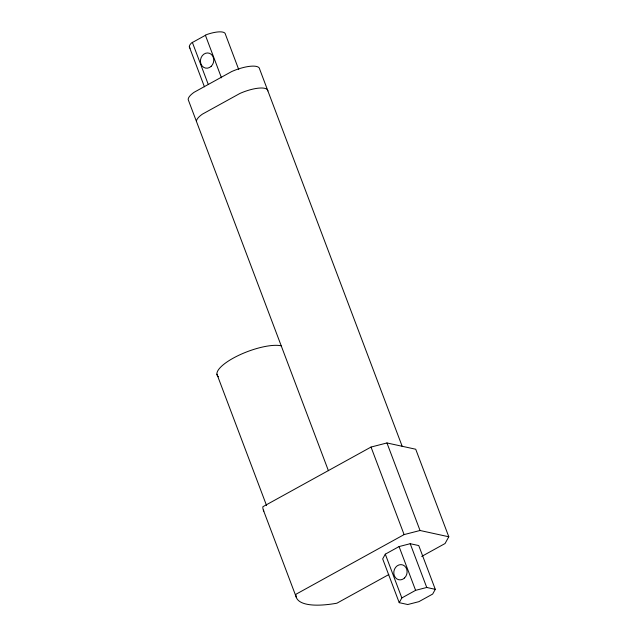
<?xml version="1.0" encoding="UTF-8"?>
<svg xmlns="http://www.w3.org/2000/svg" width="637" height="637" viewBox="0 0 637 637"><rect width="100%" height="100%" fill="white"/><g stroke="black" fill="none" stroke-linecap="round" stroke-linejoin="round"><path stroke-width="0.96" d="M385.297 554.166L382.678 558.896L399.216 602.666L407.752 604.529L418.899 601.662L432.666 594.066L435.286 589.336L418.748 545.567L410.212 543.703L399.065 546.57L385.297 554.166L401.836 597.936L399.216 602.666M263.853 511.097A75.492 23.075 -20.7 0 1 262.858 506.733L371.029 447.055L386.954 442.954L415.722 449.236L448.798 536.776L445.064 543.528L421.694 556.419M238.74 69.56L225.41 34.271A19.166 5.86 -20.7 0 0 206.802 34.533L191.466 42.998A19.166 5.86 -20.7 0 0 190.089 48.197M448.798 536.776L420.038 530.494L404.105 534.594L295.934 594.273A75.492 23.075 -20.7 0 0 336.893 603.207L388.817 574.558M401.836 597.936L415.603 590.34L426.75 587.473L435.286 589.336M402.289 446.601L259.617 69.027A23.02 7.039 -20.7 0 0 231.685 71.551L194.07 92.301A23.02 7.039 -20.7 0 0 188.202 99.635L328.413 470.711M386.954 442.954L420.038 530.494M410.212 543.703L426.75 587.473M371.029 447.055L404.105 534.594M399.065 546.57L415.603 590.34M205.345 35.107L221.485 77.833M192.326 42.289L208.124 84.084M189.332 46.851L204.421 86.791M216.922 374.182L266.577 505.579M263.36 510.102L296.436 597.641M218.387 376.77A36.858 11.267 -20.7 0 1 237.338 356.003A36.858 11.267 -20.7 0 1 281.116 345.803M267.882 90.916A23.02 7.039 -20.7 0 0 239.95 93.432L202.335 114.182A23.02 7.039 -20.7 0 0 196.467 121.524M404.535 577.982A7.676 6.617 -77.7 0 0 402.966 565.019A7.676 6.617 -77.7 0 0 393.841 573.762A7.676 6.617 -77.7 0 0 404.535 577.982M211.189 66.312A7.676 6.617 -77.7 0 0 209.621 53.349A7.676 6.617 -77.7 0 0 200.504 62.092A7.676 6.617 -77.7 0 0 211.189 66.312"/></g></svg>
